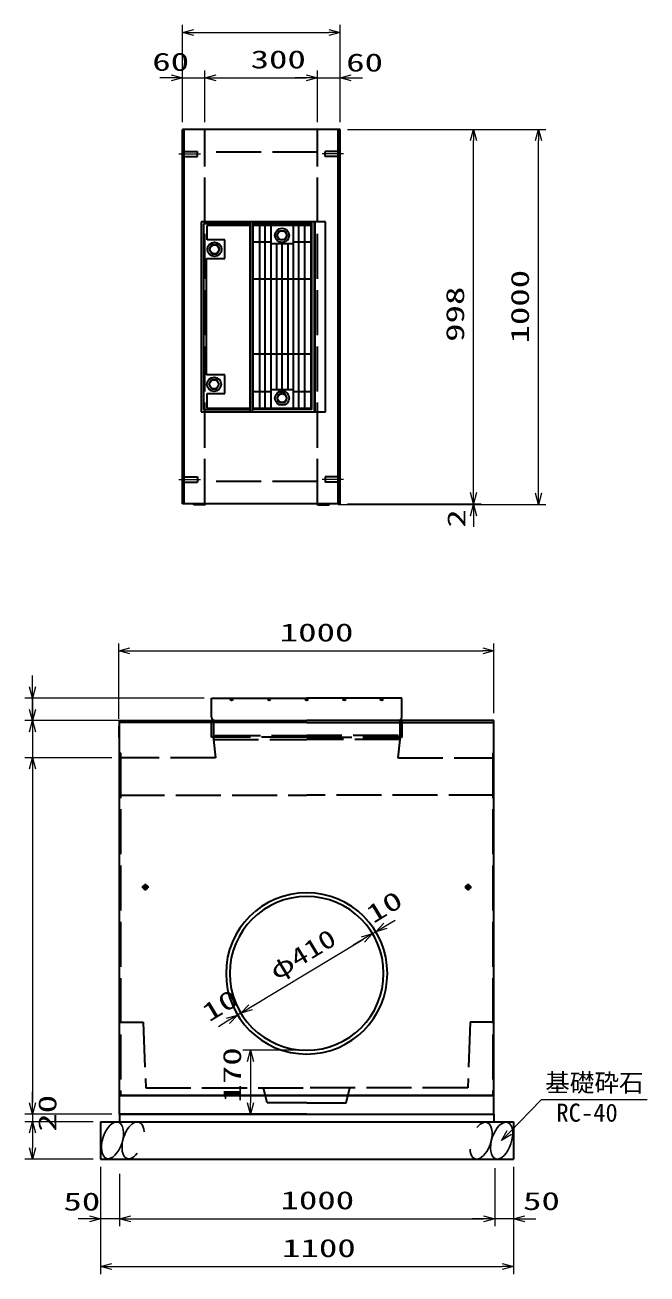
# Model space of a CAD drawing. Units: millimetres on the paper. Extents: x 15 to 1219, y 8 to 859.
# Drawn here: x 511.7 to 594.6, y 328.7 to 495.2 of the extents above; entities that cross this region are included whole.
import ezdxf
from ezdxf.enums import TextEntityAlignment as Align

# ---------------------------------------------------------------- set-up
doc = ezdxf.new("R2010")
doc.units = ezdxf.units.MM
doc.linetypes.add('DASHED', pattern=[7.5, 6, -1.5])
doc.linetypes.add('USER2', pattern=[18.5, 12, -1.5, 3.5, -1.5])
for name, color, linetype, lineweight in [('D-BMK（構造物基準線）', 2, 'USER2', 18), ('D-STR-DIM（寸法）', 7, 'Continuous', 13), ('D-STR-DIM（寸法）2', 7, 'Continuous', 13), ('D-STR-HTXT(基礎砕石-旗)', 7, 'Continuous', 13), ('D-STR-STRF(グリ)', 7, 'Continuous', 25), ('D-STR（構造物）', 1, 'Continuous', 35)]:
    doc.layers.add(name, color=color, linetype=linetype, lineweight=lineweight)
doc.styles.add('ＭＳ ゴシック', font='')
doc.styles.get('ＭＳ ゴシック').set_extended_font_data('MS Gothic')

# ---------------------------------------------------------------- blocks, each defined once
blk = doc.blocks.new('_Open30')
at = {"color": 7, "linetype": 'Continuous', "lineweight": 13}
for p, q in [((-1, 0.2679), (0, 0)), ((0, 0), (-1, -0.2679)), ((0, 0), (-1, 0))]:
    blk.add_line(p, q, dxfattribs=at)

msp = doc.modelspace()

# ---------------------------------------------------------------- linework, layer by layer
at = {"layer": 'D-BMK（構造物基準線）'}
for p, q in [((532.215, 477.975), (535.065, 477.975)), ((554.139, 477.975), (551.29, 477.975)), ((532.215, 434.575), (535.065, 434.575)), ((554.139, 434.575), (551.29, 434.575))]:
    msp.add_line(p, q, dxfattribs=at)
at = {"layer": 'D-STR-DIM（寸法）'}
for p, q in [((532.677, 489.122), (532.677, 495.172)), ((553.677, 489.152), (553.677, 495.172)), ((534.177, 494.172), (552.177, 494.172)), ((531.177, 488.122), (529.677, 488.122)), ((532.677, 482.225), (532.677, 489.122)), ((532.677, 488.122), (535.677, 488.122)), ((535.677, 482.225), (535.677, 489.122)), ((535.677, 482.277), (535.677, 489.122)), ((537.177, 488.122), (549.177, 488.122)), ((537.177, 488.122), (538.677, 488.122)), ((549.177, 488.122), (547.677, 488.122)), ((550.677, 482.225), (550.677, 489.122)), ((550.677, 482.225), (550.677, 489.122)), ((550.677, 488.122), (553.677, 488.122)), ((553.677, 482.195), (553.677, 489.122)), ((555.177, 488.122), (556.677, 488.122)), ((554.677, 481.256), (572.466, 481.256)), ((572.466, 481.256), (581.106, 481.256)), ((571.466, 432.856), (571.466, 479.756)), ((580.106, 432.756), (580.106, 479.756)), ((571.466, 432.856), (571.466, 434.356)), ((553.427, 431.256), (572.466, 431.256)), ((554.677, 431.356), (572.466, 431.356)), ((554.677, 431.356), (572.466, 431.356)), ((570.029, 431.256), (581.106, 431.256)), ((571.466, 431.356), (571.466, 431.256)), ((571.466, 429.756), (571.466, 428.256)), ((512.701, 351.47), (512.701, 352.97)), ((520.783, 349.97), (511.701, 349.97)), ((512.701, 349.97), (512.701, 348.97)), ((520.783, 348.97), (511.701, 348.97)), ((520.783, 348.97), (511.701, 348.97)), ((512.701, 347.47), (512.701, 345.97)), ((512.701, 347.47), (512.701, 345.47)), ((520.783, 343.97), (511.701, 343.97)), ((524.283, 342.025), (524.283, 335.039)), ((574.283, 342.772), (574.283, 335.039)), ((574.283, 342.772), (574.283, 335.039)), ((576.783, 342.772), (576.783, 335.039)), ((524.283, 341.025), (524.283, 335.039)), ((524.283, 336.039), (521.783, 336.039)), ((525.783, 336.039), (527.283, 336.039)), ((525.783, 336.039), (572.783, 336.039)), ((572.783, 336.039), (571.283, 336.039)), ((576.783, 336.039), (574.283, 336.039)), ((578.283, 336.039), (579.783, 336.039))]:
    msp.add_line(p, q, dxfattribs=at)
at = {"layer": 'D-STR-DIM（寸法）2'}
for p, q in [((521.783, 342.772), (521.783, 335.039)), ((524.283, 341.025), (524.283, 335.039)), ((520.283, 336.039), (518.783, 336.039)), ((524.283, 336.039), (521.783, 336.039)), ((525.783, 336.039), (527.283, 336.039))]:
    msp.add_line(p, q, dxfattribs=at)
at = {"layer": 'D-STR-HTXT(基礎砕石-旗)'}
msp.add_lwpolyline([(594.575, 351.904), (580.471, 351.904), (576.249, 347.527)], dxfattribs=at)
at = {"layer": 'D-STR-STRF(グリ)'}
for centre, major_axis in [((523.359, 346.494), (0.79, 2.421)), ((575.208, 346.447), (-0.79, -2.421))]:
    msp.add_ellipse(centre, major_axis=major_axis, ratio=0.5139, dxfattribs=at)
for centre, start_param, end_param in [((526.099, 346.494), 5.3575563, 10.3750652), ((572.467, 346.447), 2.2159636, 7.2334726)]:
    msp.add_ellipse(centre, major_axis=(0.79, 2.421), ratio=0.5139, start_param=start_param, end_param=end_param, dxfattribs=at)
at = {"layer": 'D-STR（構造物）'}
for p, q in [((532.677, 431.325), (532.677, 481.225)), ((553.677, 481.225), (532.677, 481.225)), ((532.927, 431.325), (532.927, 481.225)), ((553.427, 431.325), (553.427, 481.225)), ((553.677, 431.325), (553.677, 481.225)), ((532.677, 478.325), (534.677, 478.325)), ((534.677, 477.625), (534.677, 478.325)), ((553.677, 478.325), (551.677, 478.325)), ((551.677, 477.625), (551.677, 478.325)), ((532.677, 477.625), (534.677, 477.625)), ((553.677, 477.625), (551.677, 477.625)), ((535.177, 468.95), (535.177, 443.6)), ((551.177, 468.95), (535.177, 468.95)), ((535.477, 468.65), (535.477, 443.9)), ((541.677, 468.65), (535.477, 468.65)), ((535.957, 466.525), (535.957, 468.45)), ((541.677, 468.45), (535.957, 468.45)), ((541.677, 468.95), (541.677, 443.6)), ((551.727, 468.95), (541.677, 468.95)), ((541.977, 468.95), (541.977, 443.6)), ((549.927, 468.65), (541.977, 468.65)), ((542.077, 468.45), (542.077, 444.1)), ((549.827, 468.45), (542.077, 468.45)), ((542.952, 468.45), (542.952, 444.1)), ((543.702, 444.1), (543.702, 468.45)), ((544.452, 468.45), (544.452, 444.1)), ((547.452, 468.45), (547.452, 444.1)), ((548.202, 444.1), (548.202, 468.45)), ((548.952, 468.45), (548.952, 444.1)), ((549.827, 444.1), (549.827, 468.45)), ((549.927, 443.9), (549.927, 468.95)), ((550.227, 468.95), (550.227, 443.6)), ((550.377, 443.6), (550.377, 468.95)), ((551.727, 443.6), (551.727, 468.95)), ((538.307, 466.525), (535.957, 466.525)), ((538.307, 464.025), (538.307, 466.525)), ((542.077, 466.275), (544.452, 466.275)), ((545.26, 467.125), (545.606, 467.725)), ((545.606, 466.525), (545.26, 467.125)), ((545.606, 467.725), (546.299, 467.725)), ((546.299, 466.525), (545.606, 466.525)), ((546.299, 467.725), (546.645, 467.125)), ((546.645, 467.125), (546.299, 466.525)), ((547.452, 466.275), (549.827, 466.275)), ((536.601, 465.875), (536.255, 465.275)), ((536.255, 465.275), (536.601, 464.675)), ((537.294, 465.875), (536.601, 465.875)), ((536.601, 464.675), (537.294, 464.675)), ((537.64, 465.275), (537.294, 465.875)), ((537.294, 464.675), (537.64, 465.275)), ((544.452, 466.025), (547.452, 466.025)), ((545.202, 466.025), (545.202, 446.525)), ((545.952, 446.525), (545.952, 466.025)), ((546.702, 466.025), (546.702, 446.525)), ((535.902, 448.525), (535.902, 464.025)), ((535.902, 464.025), (538.307, 464.025)), ((549.827, 461.275), (542.077, 461.275)), ((549.827, 451.275), (542.077, 451.275)), ((538.307, 448.525), (535.902, 448.525)), ((538.307, 446.025), (538.307, 448.525)), ((536.546, 447.875), (536.2, 447.275)), ((536.2, 447.275), (536.546, 446.675)), ((537.239, 447.875), (536.546, 447.875)), ((536.546, 446.675), (537.239, 446.675)), ((537.585, 447.275), (537.239, 447.875)), ((537.239, 446.675), (537.585, 447.275)), ((544.452, 446.275), (542.077, 446.275)), ((547.452, 446.525), (544.452, 446.525)), ((549.827, 446.275), (547.452, 446.275)), ((535.957, 444.1), (535.957, 446.025)), ((535.957, 446.025), (538.307, 446.025)), ((545.606, 446.025), (545.26, 445.425)), ((545.26, 445.425), (545.606, 444.825)), ((546.299, 446.025), (545.606, 446.025)), ((545.606, 444.825), (546.299, 444.825)), ((546.645, 445.425), (546.299, 446.025)), ((546.299, 444.825), (546.645, 445.425)), ((535.177, 443.6), (551.177, 443.6)), ((535.477, 443.9), (541.677, 443.9)), ((535.957, 444.1), (541.677, 444.1)), ((541.677, 443.6), (551.727, 443.6)), ((549.927, 443.9), (541.977, 443.9)), ((542.077, 444.1), (549.827, 444.1)), ((532.677, 434.925), (534.677, 434.925)), ((534.677, 434.925), (534.677, 434.225)), ((553.677, 434.925), (551.677, 434.925)), ((551.677, 434.925), (551.677, 434.225)), ((532.677, 434.225), (534.677, 434.225)), ((553.677, 434.225), (551.677, 434.225)), ((553.677, 431.325), (532.677, 431.325)), ((534.177, 431.225), (534.077, 431.325)), ((535.677, 431.225), (535.777, 431.325)), ((550.677, 431.225), (550.577, 431.325)), ((552.177, 431.225), (552.277, 431.325)), ((535.677, 431.225), (534.177, 431.225)), ((550.677, 431.225), (552.177, 431.225)), ((536.558, 405.443), (549.233, 405.443)), ((536.558, 402.881), (536.558, 405.443)), ((561.908, 405.443), (549.233, 405.443)), ((561.908, 402.881), (561.908, 405.443)), ((524.283, 401.781), (524.183, 401.681)), ((524.183, 401.681), (524.183, 400.181)), ((524.283, 349.97), (524.283, 402.443)), ((524.283, 402.443), (549.233, 402.443)), ((549.233, 402.193), (524.283, 402.193)), ((574.183, 402.443), (549.233, 402.443)), ((549.233, 402.193), (574.183, 402.193)), ((574.183, 349.97), (574.183, 402.443)), ((524.183, 400.181), (524.283, 400.081)), ((524.283, 349.97), (524.283, 382.243)), ((574.183, 349.97), (574.183, 382.243)), ((528.183, 380.244), (527.283, 380.244)), ((527.733, 380.694), (527.733, 379.794)), ((570.283, 380.244), (571.183, 380.244)), ((570.733, 380.694), (570.733, 379.794)), ((524.283, 352.47), (549.233, 352.47)), ((549.233, 352.47), (524.283, 352.47)), ((574.183, 352.47), (549.233, 352.47)), ((549.233, 352.47), (574.183, 352.47)), ((549.233, 349.97), (524.283, 349.97)), ((524.283, 349.97), (524.283, 348.97)), ((524.283, 349.97), (574.183, 349.97)), ((549.233, 349.97), (574.183, 349.97)), ((574.183, 349.97), (574.183, 348.97)), ((521.783, 348.97), (576.783, 348.97)), ((521.783, 348.97), (521.783, 343.97)), ((521.783, 348.97), (576.783, 348.97)), ((576.783, 348.97), (576.783, 343.97)), ((521.783, 343.97), (576.783, 343.97))]:
    msp.add_line(p, q, dxfattribs=at)
at = {"layer": 'D-STR（構造物）', "linetype": 'DASHED'}
for p, q in [((535.677, 431.325), (535.677, 481.225)), ((550.677, 431.325), (550.677, 481.225)), ((550.677, 478.225), (535.777, 478.225)), ((550.677, 434.325), (535.777, 434.325)), ((536.533, 400.243), (536.533, 402.443)), ((536.833, 402.443), (536.833, 399.943)), ((561.633, 402.443), (561.633, 399.943)), ((561.933, 400.243), (561.933, 402.443)), ((549.233, 400.243), (536.533, 400.243)), ((536.833, 399.943), (537.083, 397.493)), ((536.833, 399.943), (549.233, 399.943)), ((537.058, 400.468), (537.058, 400.243)), ((537.058, 400.468), (549.233, 400.468)), ((561.408, 400.468), (549.233, 400.468)), ((549.233, 400.243), (561.933, 400.243)), ((561.633, 399.943), (549.233, 399.943)), ((561.633, 399.943), (561.383, 397.493)), ((561.408, 400.468), (561.408, 400.243)), ((524.283, 398.243), (524.443, 398.118)), ((524.443, 398.118), (524.443, 352.47)), ((574.183, 398.243), (574.023, 398.118)), ((574.023, 398.118), (574.023, 352.47)), ((537.083, 397.493), (524.283, 397.493)), ((561.383, 397.493), (574.183, 397.493)), ((524.283, 392.493), (549.233, 392.493)), ((574.183, 392.493), (549.233, 392.493)), ((524.283, 362.22), (527.465, 362.22)), ((527.465, 362.22), (527.783, 353.471)), ((571.002, 362.22), (570.683, 353.471)), ((574.183, 362.22), (571.002, 362.22)), ((527.783, 353.471), (549.233, 353.471)), ((543.983, 351.471), (543.483, 353.471)), ((570.683, 353.471), (549.233, 353.471)), ((554.483, 351.471), (554.983, 353.471)), ((549.233, 351.471), (543.983, 351.471)), ((549.233, 351.471), (554.483, 351.471))]:
    msp.add_line(p, q, dxfattribs=at)
at = {"layer": 'D-STR（構造物）', "lineweight": 13}
for p, q in [((524.183, 402.681), (524.183, 412.733)), ((525.683, 411.733), (572.683, 411.733)), ((574.183, 403.443), (574.183, 412.733)), ((512.701, 406.943), (512.701, 408.443)), ((535.558, 405.443), (511.701, 405.443)), ((512.701, 405.443), (512.701, 402.443)), ((512.701, 403.943), (512.701, 405.443)), ((535.833, 402.443), (511.701, 402.443)), ((523.283, 402.443), (511.701, 402.443)), ((512.701, 402.443), (512.701, 397.493)), ((512.701, 400.943), (512.701, 399.443)), ((523.283, 397.493), (511.701, 397.493)), ((523.283, 397.493), (511.701, 397.493)), ((512.701, 395.993), (512.701, 394.493)), ((512.701, 395.993), (512.701, 351.47)), ((559.72, 375.075), (561.004, 375.851)), ((541.743, 364.22), (556.724, 373.266)), ((556.724, 373.266), (555.44, 372.491)), ((558.008, 374.042), (558.436, 374.3)), ((541.743, 364.22), (543.027, 364.995)), ((540.459, 363.444), (540.031, 363.186)), ((538.747, 362.411), (537.463, 361.635)), ((548.233, 358.493), (540.747, 358.493)), ((541.747, 356.993), (541.747, 351.47)), ((523.283, 349.97), (511.701, 349.97)), ((548.233, 349.97), (540.747, 349.97)), ((521.783, 342.97), (521.783, 328.667)), ((576.783, 342.97), (576.783, 328.667)), ((523.283, 329.667), (575.283, 329.667))]:
    msp.add_line(p, q, dxfattribs=at)
at = {"layer": 'D-STR（構造物）'}
for centre, radius in [((545.952, 467.125), 0.95), ((536.947, 465.275), 0.95), ((545.952, 467.125), 0.6), ((536.947, 465.275), 0.6), ((536.892, 447.275), 0.95), ((536.892, 447.275), 0.6), ((545.952, 445.425), 0.95), ((545.952, 445.425), 0.6), ((539.233, 405.268), 0.15), ((544.233, 405.268), 0.15), ((549.233, 405.268), 0.15), ((549.233, 405.268), 0.15), ((554.233, 405.268), 0.15), ((559.233, 405.268), 0.15), ((527.733, 380.244), 0.3), ((570.733, 380.244), 0.3)]:
    msp.add_circle(centre, radius, dxfattribs=at)
for centre, radius, start, end in [((536.973, 402.881), 0.41, 180, 270), ((561.493, 402.881), 0.41, 270, 0), ((549.233, 368.743), 10.75, 90, 270), ((549.233, 368.743), 10.25, 90, 269.99997), ((549.233, 368.743), 10.75, 270, 90), ((549.233, 368.743), 10.25, 270.00003, 90)]:
    msp.add_arc(centre, radius, start, end, dxfattribs=at)

# ---------------------------------------------------------------- block references
at = {"layer": 'D-STR-DIM（寸法）', "xscale": 1.5, "yscale": 1.5}
for p, rotation in [((532.677, 494.172), 180), ((535.677, 488.122), 180), ((535.677, 488.122), 180), ((553.677, 488.122), 180), ((571.466, 481.256), 90), ((580.106, 481.256), 90), ((571.466, 431.356), 270), ((571.466, 431.356), 270), ((571.466, 431.256), 90), ((580.106, 431.256), 270), ((512.701, 349.97), 270), ((512.701, 348.97), 90), ((512.701, 348.97), 90), ((512.701, 343.97), 270), ((524.283, 336.039), 180), ((524.283, 336.039), 180), ((576.783, 336.039), 180)]:
    msp.add_blockref('_Open30', p, dxfattribs=dict(at, rotation=rotation))
for p in [(553.677, 494.172), (532.677, 488.122), (550.677, 488.122), (550.677, 488.122), (574.283, 336.039), (574.283, 336.039)]:
    msp.add_blockref('_Open30', p, dxfattribs=at)
at = {"layer": 'D-STR-DIM（寸法）2', "xscale": 1.5, "yscale": 1.5}
msp.add_blockref('_Open30', (521.783, 336.039), dxfattribs=at)
at = {"layer": 'D-STR-DIM（寸法）2', "xscale": 1.5, "yscale": 1.5, "rotation": 180}
msp.add_blockref('_Open30', (524.283, 336.039), dxfattribs=at)
at = {"layer": 'D-STR-HTXT(基礎砕石-旗)', "xscale": 1.5, "yscale": 1.5, "rotation": 226.03519}
msp.add_blockref('_Open30', (575.208, 346.447), dxfattribs=at)
at = {"layer": 'D-STR（構造物）', "xscale": 1.5, "yscale": 1.5}
for p, rotation in [((524.183, 411.733), 180), ((512.701, 405.443), 270), ((512.701, 402.443), 270), ((512.701, 402.443), 90), ((512.701, 397.493), 90), ((512.701, 397.493), 90), ((558.436, 374.3), 211.12694), ((558.008, 374.042), 31.12694), ((558.008, 374.042), 31.12694), ((540.031, 363.186), 31.12694), ((540.459, 363.444), 211.12694), ((540.459, 363.444), 211.12694), ((541.747, 358.493), 90), ((512.701, 349.97), 270), ((541.747, 349.97), 270), ((521.783, 329.667), 180)]:
    msp.add_blockref('_Open30', p, dxfattribs=dict(at, rotation=rotation))
for p in [(574.183, 411.733), (576.783, 329.667)]:
    msp.add_blockref('_Open30', p, dxfattribs=at)

# ---------------------------------------------------------------- texts
at = {"layer": 'D-STR-DIM（寸法）', "style": 'ＭＳ ゴシック', "width": 1.5}
for s, p in [('60', (528.663, 488.34)), ('300', (541.761, 488.66)), ('60', (554.497, 488.246)), ('1000', (545.742, 336.577)), ('50', (578.06, 336.474))]:
    msp.add_text(s, height=2.405, dxfattribs=at).set_placement(p, align=Align.BOTTOM_LEFT)
for s, p in [('1000', (579.568, 452.714)), ('998', (570.929, 452.931)), ('2', (571.104, 428.168)), ('20', (516.602, 347.639))]:
    msp.add_text(s, height=2.405, rotation=90, dxfattribs=at).set_placement(p, align=Align.BOTTOM_LEFT)
at = {"layer": 'D-STR-DIM（寸法）2', "style": 'ＭＳ ゴシック', "width": 1.5}
msp.add_text('50', height=2.405, dxfattribs=at).set_placement((516.82, 336.405), align=Align.BOTTOM_LEFT)
at = {"layer": 'D-STR-HTXT(基礎砕石-旗)', "style": 'ＭＳ ゴシック'}
for s, p in [('基礎砕石', (581.007, 352.238)), ('RC-40', (582.495, 348.253))]:
    msp.add_text(s, height=2.405, dxfattribs=at).set_placement(p, align=Align.BOTTOM_LEFT)
at = {"layer": 'D-STR（構造物）', "style": 'ＭＳ ゴシック', "width": 1.5}
for s, p in [('1000', (545.642, 412.27)), ('1100', (545.95, 330.204))]:
    msp.add_text(s, height=2.405, dxfattribs=at).set_placement(p, align=Align.BOTTOM_LEFT)
at = {"layer": 'D-STR（構造物）', "style": 'ＭＳ ゴシック'}
for s, rotation, width, p in [('10', 31.127, 1.5, (558.458, 374.699)), ('φ410', 31.127, 1.3, (545.567, 367.157)), ('10', 31.127, 1.5, (536.577, 361.567)), ('170', 90, 1.5, (541.21, 351.523))]:
    msp.add_text(s, height=2.405, rotation=rotation, dxfattribs=dict(at, width=width)).set_placement(p, align=Align.BOTTOM_LEFT)

doc.saveas('drawing.dxf')
